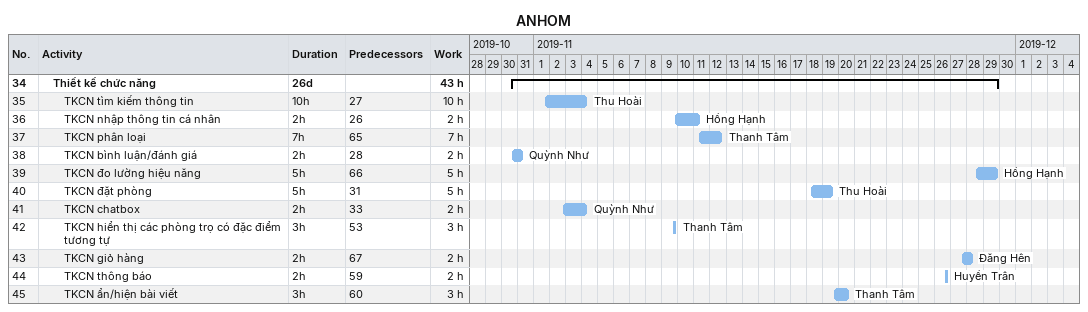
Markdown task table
ANHOM

| ID | Level | Task | Duration | Start | Finish | Predecessors | Resources | Work (h) |
|---|---|---|---|---|---|---|---|---|
| 34 | 2 | **Thiết kế chức năng** | 26d | 2019-10-30 | 2019-11-29 |  |  | 43 |
| 35 | 3 | TKCN tìm kiếm thông tin | 10h | 2019-11-01 | 2019-11-04 | 27 | Thu Hoài | 10 |
| 36 | 3 | TKCN nhập thông tin cá nhân | 2h | 2019-11-09 | 2019-11-11 | 26 | Hồng Hạnh | 2 |
| 37 | 3 | TKCN phân loại | 7h | 2019-11-11 | 2019-11-12 | 65 | Thanh Tâm | 7 |
| 38 | 3 | TKCN bình luận/đánh giá | 2h | 2019-10-30 | 2019-10-31 | 28 | Quỳnh Như | 2 |
| 39 | 3 | TKCN đo lường hiệu năng | 5h | 2019-11-28 | 2019-11-29 | 66 | Hồng Hạnh | 5 |
| 40 | 3 | TKCN đặt phòng | 5h | 2019-11-18 | 2019-11-19 | 31 | Thu Hoài | 5 |
| 41 | 3 | TKCN chatbox | 2h | 2019-11-02 | 2019-11-04 | 33 | Quỳnh Như | 2 |
| 42 | 3 | TKCN hiển thị các phòng trọ có đặc điểm tương tự | 3h | 2019-11-09 | 2019-11-09 | 53 | Thanh Tâm | 3 |
| 43 | 3 | TKCN giỏ hàng | 2h | 2019-11-27 | 2019-11-28 | 67 | Đăng Hên | 2 |
| 44 | 3 | TKCN thông báo | 2h | 2019-11-26 | 2019-11-26 | 59 | Huyền Trân | 2 |
| 45 | 3 | TKCN ẩn/hiện bài viết | 3h | 2019-11-19 | 2019-11-20 | 60 | Thanh Tâm | 3 |
